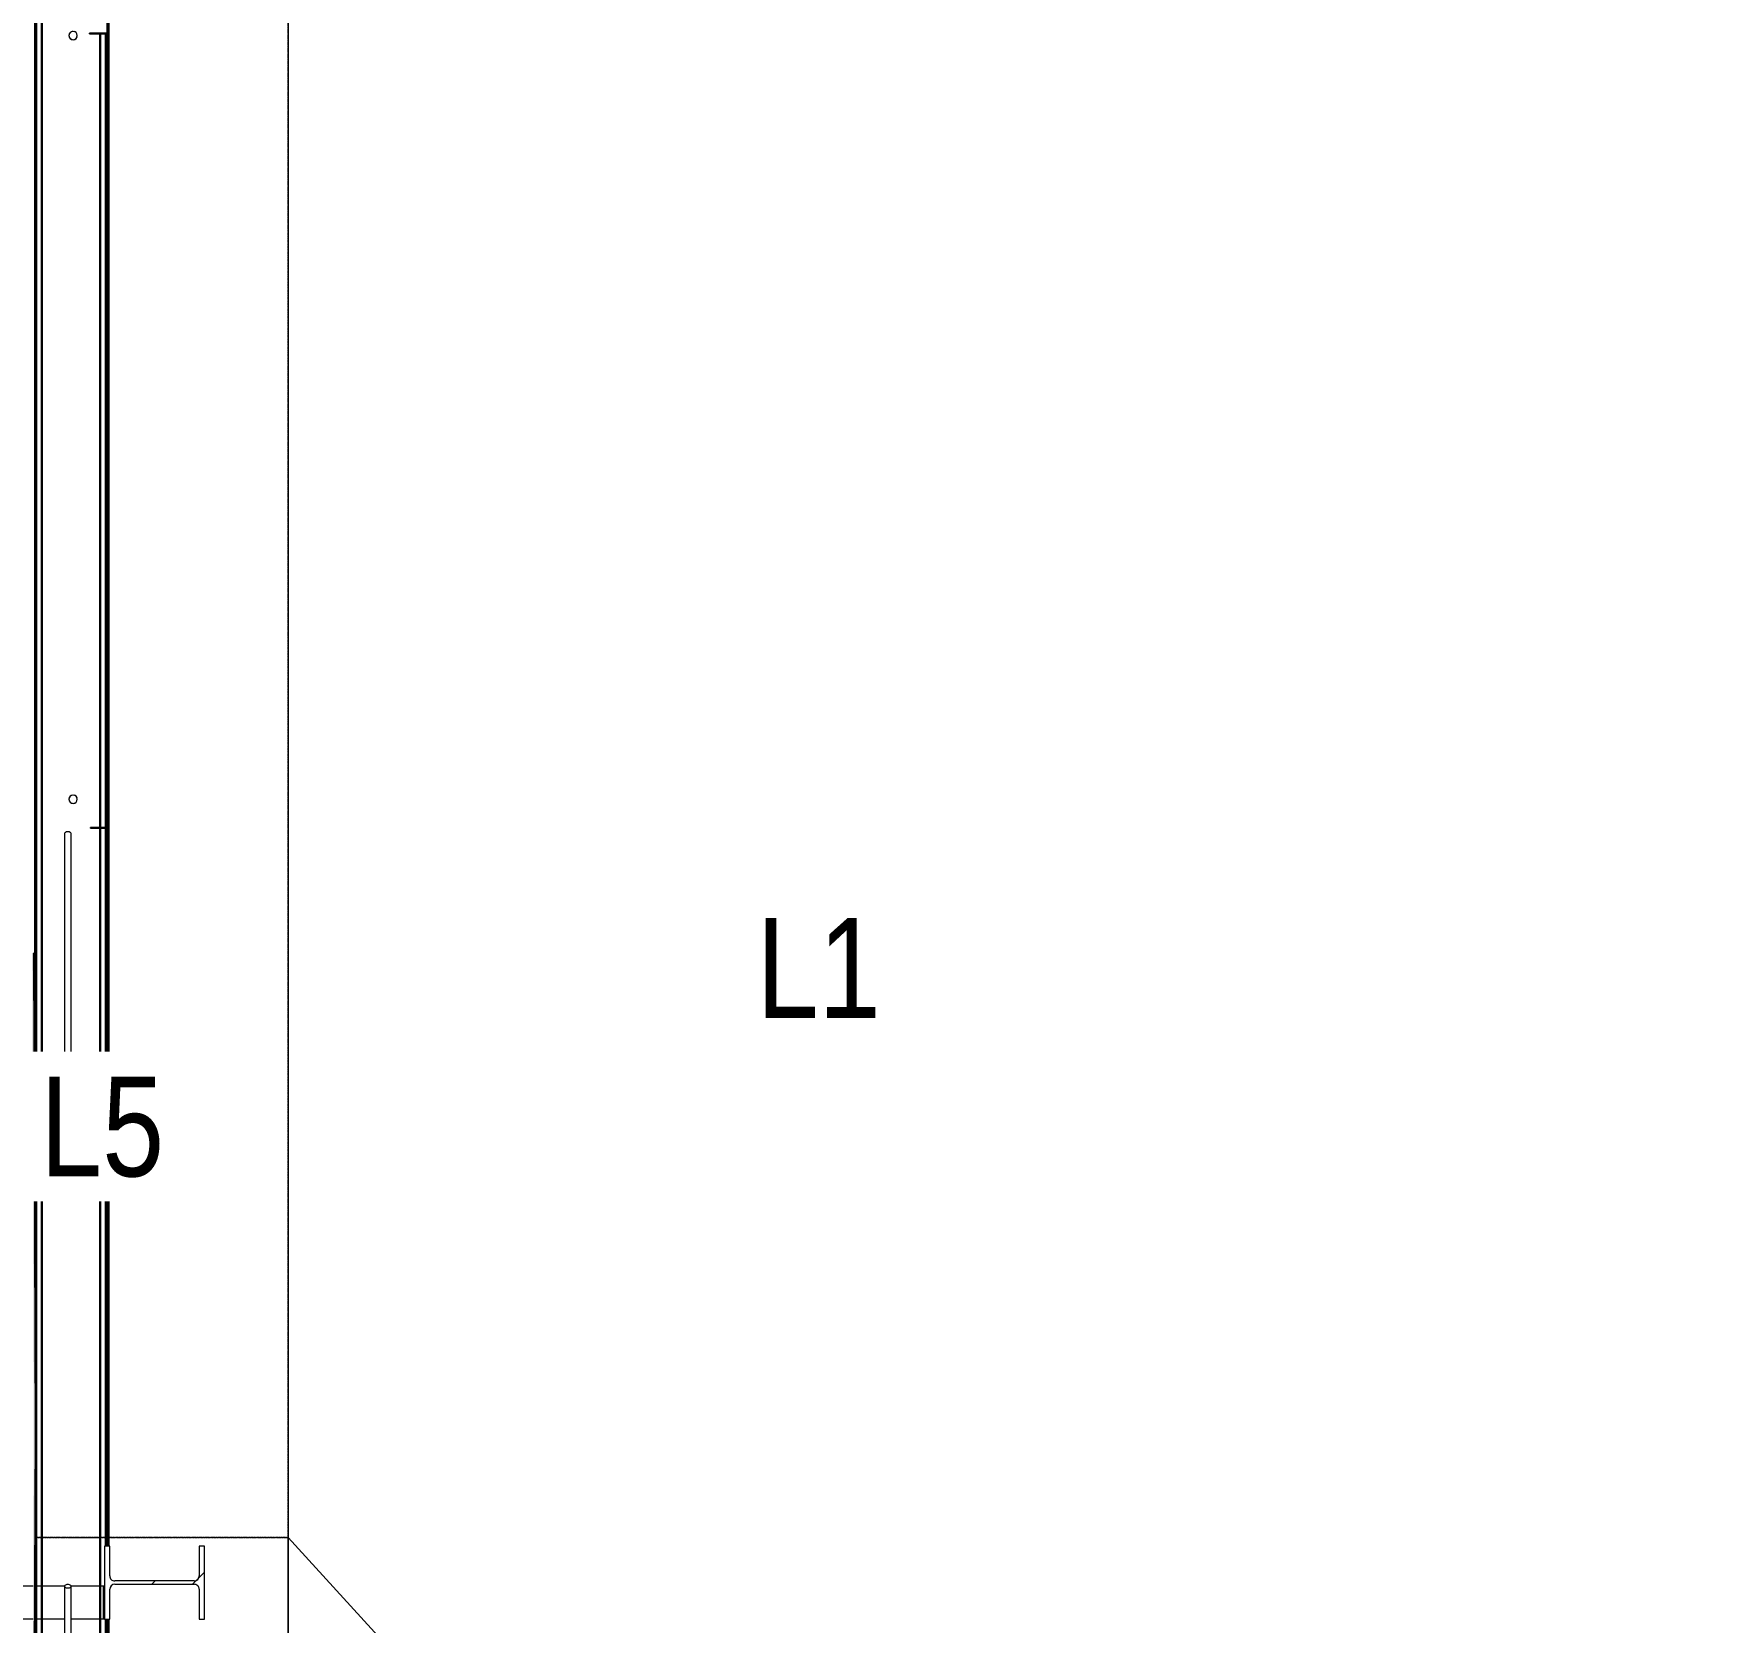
# Model space of a CAD drawing. Header units: centimetres. Extents: x -13617 to -9515, y -261 to 6553.
# Drawn here: x -12481 to -11974, y 3756 to 4234 of the extents above; entities that cross this region are included whole.
import ezdxf

# ---------------------------------------------------------------- set-up
doc = ezdxf.new("R2010")
doc.units = ezdxf.units.CM
for name, pattern in [('_Overhead', [0.47625, 0.3175, -0.15875]), ('_Overhead_2_', [0.47625, 0.3175, -0.15875]), ('Hidden', [0.714375, 0.47625, -0.238125])]:
    doc.linetypes.add(name, pattern=pattern)
for name, color, linetype, lineweight in [('A-DETL-HDLN', 7, 'Hidden', 9), ('A-FLOR', 7, 'Continuous', 9), ('A-GENM', 7, 'Continuous', 9), ('A-WALL', 7, 'Continuous', 9), ('A-WALL-PATT', 7, 'Continuous', 35), ('E-LITE-EQPM', 7, 'Continuous', 9), ('E-LITE-EQPM-IDEN', 7, 'Continuous', 18), ('S-BEAM', 7, 'Continuous', 9), ('S-COLS', 7, 'Continuous', 9), ('S-FSTN', 7, 'Continuous', 9)]:
    doc.layers.add(name, color=color, linetype=linetype, lineweight=lineweight)
doc.styles.add('Arial_2', font='arial.ttf', dxfattribs={"width": 0.8, "height": 30})

# ---------------------------------------------------------------- blocks, each defined once
blk = doc.blocks.new('UC-Perfil universal-Pilar - 300 x 220-1638340-Planta patio maniobras')
at = {"layer": 'S-COLS', "true_color": 0xaaaaaa}
h = blk.add_hatch(dxfattribs=at)
h.set_pattern_fill('FP_2', color=253, style=0, pattern_type=2)
h.set_pattern_definition([(315, (-244.726, -891.568), (25.1447, 25.1447), []), (315, (-206.626, -891.568), (25.1447, 25.1447), [])])
h.paths.add_polyline_path([(-11, -13.46), (-11, -15), (11, -15), (11, -13.46), (2.01, -13.46), (0.94, -13.01), (0.49, -11.94), (0.49, 11.94), (0.94, 13.01), (2.01, 13.46), (11, 13.46), (11, 15), (-11, 15), (-11, 13.46), (-2.02, 13.46), (-0.94, 13.01), (-0.5, 11.94), (-0.5, -11.94), (-0.94, -13.01), (-2.02, -13.46)])
at = {"layer": 'S-COLS', "color": 253, "lineweight": 18, "true_color": 0xaaaaaa}
for p, q in [((11, 15), (-11, 15)), ((-11, 15), (-11, 13.46)), ((-11, 13.46), (-2.02, 13.46)), ((-0.5, 11.94), (-0.5, -11.94)), ((0.49, -11.94), (0.49, 11.94)), ((2.01, 13.46), (11, 13.46)), ((11, 13.46), (11, 15)), ((-2.02, -13.46), (-11, -13.46)), ((-11, -13.46), (-11, -15)), ((-11, -15), (11, -15)), ((11, -13.46), (2.01, -13.46)), ((11, -15), (11, -13.46))]:
    blk.add_line(p, q, dxfattribs=at)
for centre, start, end in [((-2.02, 11.94), 0, 90), ((2.01, 11.94), 90, 180), ((-2.02, -11.94), 270, 0), ((2.01, -11.94), 180, 270)]:
    blk.add_arc(centre, 1.52, start, end, dxfattribs=at)
blk = doc.blocks.new('RVR_Soporte Cercha _02 - RVR_Soporte Cercha _02-V26-Planta patio maniobras')
at = {"layer": 'S-FSTN', "color": 253, "true_color": 0xaaaaaa}
for p, q in [((16.97, 5), (17.28, 5)), ((17.28, 5), (18.18, 5)), ((17.28, 5), (17.28, -5)), ((18.18, 5), (18.48, 5)), ((18.48, 5), (27.03, 5)), ((29.02, 5), (35.77, 5)), ((35.77, 5), (36.07, 5)), ((36.07, 5), (37.42, 5)), ((37.42, 5), (37.72, 5)), ((37.72, 5), (37.98, 5)), ((38.48, 5), (40.59, 5)), ((40.59, 5), (73.91, 5)), ((73.96, 5), (74.21, 5)), ((74.21, 5), (74.59, 5)), ((74.64, 5), (74.82, 5)), ((74.85, 5), (77.61, 5)), ((74.85, 5), (74.85, -3.2)), ((77.61, 5), (77.75, 5)), ((77.8, 5), (78.72, 5)), ((78.72, 5), (78.99, 5)), ((79.06, 5), (79.29, 5)), ((79.29, 5), (89.72, 5)), ((89.72, 5), (89.72, 2.2)), ((89.72, 5), (95.96, 5)), ((89.72, 2.2), (89.72, 0.75)), ((89.72, 0.75), (89.72, -3.2)), ((95.96, 5), (96.19, 5)), ((96.19, 5), (96.53, 5)), ((96.53, 5), (108.11, 5)), ((108.11, 5), (108.11, 2.2)), ((108.11, 2.2), (108.11, 0.75)), ((108.11, 0.75), (108.11, -3.14)), ((17.28, -5), (16.97, -5)), ((18.18, -5), (17.28, -5)), ((18.48, -5), (18.18, -5)), ((27.08, -5), (18.48, -5)), ((35.77, -5), (28.97, -5)), ((36.07, -5), (35.77, -5)), ((37.42, -5), (36.07, -5)), ((37.72, -5), (37.42, -5)), ((37.94, -5), (37.72, -5)), ((40.59, -5), (38.44, -5)), ((74.85, -5), (40.59, -5)), ((74.85, -3.24), (74.85, -3.5)), ((74.85, -3.5), (74.85, -5)), ((89.72, -5), (74.85, -5)), ((89.72, -3.25), (89.72, -3.5)), ((89.72, -3.5), (89.72, -4.35)), ((89.72, -4.35), (89.72, -5)), ((108.11, -5), (89.72, -5)), ((108.11, -3.25), (108.11, -3.5)), ((108.11, -3.5), (108.11, -5))]:
    blk.add_line(p, q, dxfattribs=at)
blk = doc.blocks.new('Costanera Perfil Z - Parametrizado - Costanera Perfil Z - Parametrizado-1662729-Planta patio maniobras')
at = {"layer": 'S-BEAM', "color": 254, "true_color": 0xcccccc}
for p, q in [((-10.75, 1932.33), (-10.75, -230.21)), ((-10.75, 1932.33), (-10.75, -230.21)), ((-10.45, 995.88), (-10.45, -714.48)), ((-10.45, 995.88), (-10.45, -714.48)), ((-8.8, 995.88), (-8.8, -998.59)), ((-8.8, 995.88), (-8.8, -998.59)), ((8.8, 114.92), (8.8, -123.79)), ((8.8, 114.92), (8.8, -123.79)), ((10.45, 114.92), (10.45, -123.8)), ((10.45, 114.92), (10.45, -123.8)), ((10.75, 110.11), (10.75, 115.11)), ((10.75, 115.11), (10.75, 110.11)), ((10.75, -123.79), (10.75, 110.11)), ((10.75, 110.11), (10.75, -123.79)), ((8.8, -123.97), (8.8, -715.33)), ((8.8, -123.97), (8.8, -715.33)), ((10.45, -123.8), (10.45, -123.97)), ((10.45, -123.8), (10.45, -123.97)), ((10.45, -123.97), (10.45, -339.86)), ((10.45, -123.97), (10.45, -339.86)), ((10.75, -123.97), (10.75, -123.79)), ((10.75, -123.79), (10.75, -123.97)), ((10.75, -339.86), (10.75, -123.97)), ((10.75, -123.97), (10.75, -339.86)), ((10.45, -361.86), (10.45, -715.33)), ((10.45, -361.86), (10.45, -715.33)), ((10.75, -715.33), (10.75, -361.86)), ((10.75, -361.86), (10.75, -715.33))]:
    blk.add_line(p, q, dxfattribs=at)
blk = doc.blocks.new('Costanera Perfil Z - Parametrizado - Costanera Perfil Z - Parametrizado-V64-Planta patio maniobras')
at = {"layer": 'S-BEAM', "color": 254, "true_color": 0xcccccc}
for p, q in [((-10.75, 1932.33), (-10.75, -230.21)), ((-10.75, 1932.33), (-10.75, -230.21)), ((-10.45, 995.88), (-10.45, -714.48)), ((-10.45, 995.88), (-10.45, -714.48)), ((-8.8, 995.88), (-8.8, -998.59)), ((-8.8, 995.88), (-8.8, -998.59)), ((8.8, 114.92), (8.8, -123.79)), ((8.8, 114.92), (8.8, -123.79)), ((10.45, 114.92), (10.45, -123.8)), ((10.45, 114.92), (10.45, -123.8)), ((10.75, 110.11), (10.75, 115.11)), ((10.75, 115.11), (10.75, 110.11)), ((10.75, -123.79), (10.75, 110.11)), ((10.75, 110.11), (10.75, -123.79)), ((8.8, -123.97), (8.8, -715.33)), ((8.8, -123.97), (8.8, -715.33)), ((10.45, -123.8), (10.45, -123.97)), ((10.45, -123.8), (10.45, -123.97)), ((10.45, -123.97), (10.45, -339.86)), ((10.45, -123.97), (10.45, -339.86)), ((10.75, -123.97), (10.75, -123.79)), ((10.75, -123.79), (10.75, -123.97)), ((10.75, -339.86), (10.75, -123.97)), ((10.75, -123.97), (10.75, -339.86)), ((10.45, -361.86), (10.45, -715.33)), ((10.45, -361.86), (10.45, -715.33)), ((10.75, -715.33), (10.75, -361.86)), ((10.75, -361.86), (10.75, -715.33))]:
    blk.add_line(p, q, dxfattribs=at)
blk = doc.blocks.new('Costanera Perfil Z - Parametrizado - Costanera Perfil Z - Parametrizado-1662826-Planta patio maniobras')
at = {"layer": 'S-BEAM', "color": 254, "true_color": 0xcccccc}
for p, q in [((-10.75, 997.23), (-10.75, -713.12)), ((-10.75, 997.23), (-10.75, -713.12)), ((-10.45, 997.23), (-10.45, -803.8)), ((-10.45, 997.23), (-10.45, -803.8)), ((-8.8, 997.23), (-8.8, -997.23)), ((-8.8, 997.23), (-8.8, -997.23)), ((10.75, -117.62), (10.75, 350.9)), ((10.75, 350.9), (10.75, -117.62)), ((8.8, 116.28), (8.8, -122.43)), ((8.8, 116.28), (8.8, -122.43)), ((10.45, 116.46), (10.45, 111.46)), ((10.45, 116.46), (10.45, 111.46)), ((10.45, 111.46), (10.45, -122.44)), ((10.45, 111.46), (10.45, -122.44)), ((10.75, -122.62), (10.75, -117.62)), ((10.75, -117.62), (10.75, -122.62)), ((8.8, -122.5), (8.8, -122.62)), ((8.8, -122.5), (8.8, -122.62)), ((8.8, -122.62), (8.8, -713.97)), ((8.8, -122.62), (8.8, -713.97)), ((10.45, -122.44), (10.45, -122.62)), ((10.45, -122.44), (10.45, -122.62)), ((10.45, -122.62), (10.45, -338.5)), ((10.45, -122.62), (10.45, -338.5)), ((10.75, -338.5), (10.75, -122.62)), ((10.75, -122.62), (10.75, -338.5)), ((10.45, -360.5), (10.45, -713.97)), ((10.45, -360.5), (10.45, -713.97)), ((10.75, -713.97), (10.75, -360.5)), ((10.75, -360.5), (10.75, -713.97))]:
    blk.add_line(p, q, dxfattribs=at)
blk = doc.blocks.new('M_RVR_PERFIL L - M_RVR_PERFIL L-1665758-Planta patio maniobras')
at = {"layer": 'S-BEAM', "color": 254, "true_color": 0xcccccc}
for p, q in [((2.31, -2.31), (2.31, 2.5)), ((2.31, 2.5), (2.5, 2.5)), ((2.5, 2.5), (2.5, -2.5)), ((-2.5, -2.5), (-2.5, -2.31)), ((-2.5, -2.31), (0.55, -2.31)), ((0.55, -2.5), (-2.5, -2.5)), ((0.55, -2.31), (2.31, -2.31)), ((2.5, -2.5), (0.55, -2.5))]:
    blk.add_line(p, q, dxfattribs=at)
at = {"layer": 'S-BEAM', "color": 254, "lineweight": 18, "true_color": 0xcccccc}
for p, q in [((2.5, 2.5), (2.31, 2.5)), ((2.31, 2.5), (2.31, -2.31)), ((2.5, -2.5), (2.5, 2.5)), ((2.31, -2.31), (-2.5, -2.31)), ((-2.5, -2.31), (-2.5, -2.5)), ((-2.5, -2.5), (2.5, -2.5))]:
    blk.add_line(p, q, dxfattribs=at)
blk = doc.blocks.new('M_RVR_PERFIL L - M_RVR_PERFIL L-1665785-Planta patio maniobras')
at = {"layer": 'S-BEAM', "color": 254, "true_color": 0xcccccc}
for p, q in [((-2.5, 2.5), (-2.5, 2.31)), ((0.85, 2.5), (-2.5, 2.5)), ((-2.5, 2.31), (0.85, 2.31)), ((2.5, 2.5), (0.85, 2.5)), ((0.85, 2.31), (2.31, 2.31)), ((2.31, 2.31), (2.31, -2.5)), ((2.5, -2.5), (2.5, 2.5)), ((2.31, -2.5), (2.5, -2.5))]:
    blk.add_line(p, q, dxfattribs=at)
at = {"layer": 'S-BEAM', "color": 254, "lineweight": 18, "true_color": 0xcccccc}
for p, q in [((-2.5, 2.31), (-2.5, 2.5)), ((-2.5, 2.5), (2.5, 2.5)), ((2.31, 2.31), (-2.5, 2.31)), ((2.31, -2.5), (2.31, 2.31)), ((2.5, 2.5), (2.5, -2.5)), ((2.5, -2.5), (2.31, -2.5))]:
    blk.add_line(p, q, dxfattribs=at)
blk = doc.blocks.new('Costaneras Perfil C - 50 x 250-1666462-Planta patio maniobras')
at = {"layer": 'S-BEAM', "color": 254, "true_color": 0xcccccc}
for p, q in [((-722.29, 12.5), (-1411.69, 12.5)), ((-722.29, 12.5), (-1411.69, 12.5)), ((-1411.69, 12.2), (-722.29, 12.2)), ((-1411.69, 12.2), (-722.29, 12.2)), ((-346.82, 12.5), (-700.29, 12.5)), ((-346.82, 12.5), (-700.29, 12.5)), ((-700.29, 12.2), (-346.82, 12.2)), ((-700.29, 12.2), (-346.82, 12.2))]:
    blk.add_line(p, q, dxfattribs=at)
blk = doc.blocks.new('RVR_Tensor - d_25 mm-V74-Planta patio maniobras')
at = {"layer": 'A-GENM', "color": 254, "true_color": 0xd4d4d4}
for start, end in [(105, 180), (150, 180), (180, 225), (180, 225), (135, 150), (105, 135), (15, 75), (15, 75), (240, 270), (240, 270), (285, 315), (285, 315)]:
    blk.add_arc((0, 0), 1.25, start, end, dxfattribs=at)
blk = doc.blocks.new('RVR_Tensor - d_25 mm-V77-Planta patio maniobras')
at = {"layer": 'A-GENM', "color": 254, "true_color": 0xd4d4d4}
for start, end in [(105, 180), (135, 180), (180, 225), (180, 225), (105, 135), (15, 75), (15, 75), (240, 270), (240, 270), (285, 315), (285, 315)]:
    blk.add_arc((0, 0), 1.25, start, end, dxfattribs=at)
blk = doc.blocks.new('RVR_Tensor - d_25 mm-1666867-Planta patio maniobras')
at = {"layer": 'A-GENM', "color": 254, "true_color": 0xd4d4d4}
for start, end in [(360, 180), (105, 180), (180, 360), (180, 225), (45, 75), (15, 45), (240, 270), (285, 315)]:
    blk.add_arc((0, 0), 1.25, start, end, dxfattribs=at)
blk = doc.blocks.new('RVR_Tensor - d_25 mm-V78-Planta patio maniobras')
at = {"layer": 'A-GENM', "color": 254, "true_color": 0xd4d4d4}
for start, end in [(135, 180), (135, 180), (180, 210), (180, 255), (90, 120), (90, 120), (45, 73.632), (45, 73.632), (210, 255), (285, 345), (285, 345)]:
    blk.add_arc((0, 0), 1.25, start, end, dxfattribs=at)
blk = doc.blocks.new('RVR_Tensor - d_25 mm-V80-Planta patio maniobras')
at = {"layer": 'A-GENM', "color": 254, "true_color": 0xd4d4d4}
for start, end in [(135, 180), (165, 180), (180, 255), (180, 255), (135, 165), (90, 120), (90, 120), (45, 73.632), (60, 73.632), (45, 60), (285, 345), (285, 345)]:
    blk.add_arc((0, 0), 1.25, start, end, dxfattribs=at)
blk = doc.blocks.new('RVR_Tensor - d_25 mm-1666892-Planta patio maniobras')
at = {"layer": 'A-GENM', "color": 254, "true_color": 0xd4d4d4}
for start, end in [(0, 180), (135, 180), (180, 360), (180, 255), (90, 120), (45, 73.632), (285, 300), (300, 345)]:
    blk.add_arc((0, 0), 1.25, start, end, dxfattribs=at)
blk = doc.blocks.new('RVR_Tensor angular - d_25 mm-1668428-Planta patio maniobras')
at = {"layer": 'A-GENM', "color": 254, "true_color": 0xd4d4d4}
for p, q in [((199.17, 1), (-0.01, 1)), ((-0.01, -1), (199.17, -1))]:
    blk.add_line(p, q, dxfattribs=at)
for centre, start_param, end_param in [((-0.01, 0), 0, 1.570796), ((199.17, 0), 4.712389, 7.853982), ((-0.01, 0), 1.570796, 3.141593), ((199.17, 0), 1.570796, 4.712389)]:
    blk.add_ellipse(centre, major_axis=(0, 1), ratio=0.5, start_param=start_param, end_param=end_param, dxfattribs=at)
blk = doc.blocks.new('RVR_Tensor angular - d_25 mm-1668496-Planta patio maniobras')
at = {"layer": 'A-GENM', "color": 254, "true_color": 0xd4d4d4}
for p, q in [((76.93, 1), (-0.01, 1)), ((-0.01, -1), (76.93, -1))]:
    blk.add_line(p, q, dxfattribs=at)
at = {"layer": 'A-GENM', "color": 253, "true_color": 0xaaaaaa, "flags": 128}
for points in [[(78.76, 0), (78.73, 0.18), (78.64, 0.36), (78.49, 0.53), (78.29, 0.67), (78.03, 0.8), (77.75, 0.9), (77.43, 0.96), (77.1, 1), (76.76, 1), (76.43, 0.96), (76.11, 0.9), (75.82, 0.8), (75.57, 0.67), (75.37, 0.53), (75.22, 0.36), (75.12, 0.18), (75.09, 0)], [(75.09, 0), (75.12, -0.18), (75.22, -0.36), (75.37, -0.53), (75.57, -0.67), (75.82, -0.8), (76.11, -0.9), (76.43, -0.96), (76.76, -1), (77.1, -1), (77.43, -0.96), (77.75, -0.9), (78.03, -0.8), (78.29, -0.67), (78.49, -0.53), (78.64, -0.36), (78.73, -0.18), (78.76, 0)]]:
    blk.add_lwpolyline(points, dxfattribs=at)
at = {"layer": 'A-GENM', "color": 254, "true_color": 0xd4d4d4}
for start_param, end_param in [(0, 1.570796), (1.570796, 3.141593)]:
    blk.add_ellipse((-0.01, 0), major_axis=(0, 1), ratio=0.544639, start_param=start_param, end_param=end_param, dxfattribs=at)
blk = doc.blocks.new('PQ_RVR_EST-01_ZZ_ZZ_MO_T_A_rvt-1-Planta patio maniobras')
at = {"layer": 'A-FLOR', "color": 254, "linetype": '_Overhead', "true_color": 0xd4d4d4}
for p, q in [((-12404.81, 3781.84), (-12404.81, 5526.11)), ((-12404.81, 5356.88), (-12404.81, 3781.84)), ((-12480.76, 3781.84), (-12480.92, 3781.84)), ((-12480.92, 3781.84), (-12480.76, 3781.84)), ((-12480.46, 3781.84), (-12480.76, 3781.84)), ((-12480.76, 3781.84), (-12480.46, 3781.84)), ((-12479.11, 3781.84), (-12480.46, 3781.84)), ((-12480.46, 3781.84), (-12479.11, 3781.84)), ((-12478.81, 3781.84), (-12479.11, 3781.84)), ((-12479.11, 3781.84), (-12478.81, 3781.84)), ((-12461.52, 3781.84), (-12478.81, 3781.84)), ((-12478.81, 3781.84), (-12461.52, 3781.84)), ((-12461.22, 3781.84), (-12461.52, 3781.84)), ((-12461.52, 3781.84), (-12461.22, 3781.84)), ((-12459.87, 3781.84), (-12461.22, 3781.84)), ((-12461.22, 3781.84), (-12459.87, 3781.84)), ((-12459.57, 3781.84), (-12459.87, 3781.84)), ((-12459.87, 3781.84), (-12459.57, 3781.84)), ((-12459.27, 3781.84), (-12459.57, 3781.84)), ((-12459.57, 3781.84), (-12459.27, 3781.84)), ((-12458.63, 3781.84), (-12459.27, 3781.84)), ((-12459.27, 3781.84), (-12458.63, 3781.84)), ((-12404.81, 3781.84), (-12458.63, 3781.84)), ((-12458.63, 3781.84), (-12404.81, 3781.84))]:
    blk.add_line(p, q, dxfattribs=at)
at = {"layer": 'A-GENM', "color": 254, "linetype": '_Overhead', "lineweight": 9, "true_color": 0xd4d4d4}
for name, p in [('RVR_Tensor - d_25 mm-V78-Planta patio maniobras', (-12469.45, 4233.5)), ('RVR_Tensor - d_25 mm-V80-Planta patio maniobras', (-12469.45, 4233.5)), ('RVR_Tensor - d_25 mm-1666892-Planta patio maniobras', (-12469.45, 4233.5)), ('RVR_Tensor - d_25 mm-1666867-Planta patio maniobras', (-12469.45, 4003.84)), ('RVR_Tensor - d_25 mm-V74-Planta patio maniobras', (-12469.45, 4003.84)), ('RVR_Tensor - d_25 mm-V77-Planta patio maniobras', (-12469.45, 4003.84))]:
    blk.add_blockref(name, p, dxfattribs=at)
for name, p, rotation in [('RVR_Tensor angular - d_25 mm-1668496-Planta patio maniobras', (-12471.06, 3993.47), 269.9999999999997), ('RVR_Tensor angular - d_25 mm-1668428-Planta patio maniobras', (-12471.06, 3567.98), 89.99999999999977)]:
    blk.add_blockref(name, p, dxfattribs=dict(at, rotation=rotation))
at = {"layer": 'S-BEAM', "color": 254, "linetype": '_Overhead', "lineweight": 9, "true_color": 0xd4d4d4, "rotation": 270}
blk.add_blockref('Costaneras Perfil C - 50 x 250-1666462-Planta patio maniobras', (-12471.13, 3056.96), dxfattribs=at)
at = {"layer": 'S-BEAM', "color": 254, "linetype": '_Overhead', "lineweight": 9, "true_color": 0xd4d4d4}
for name, p in [('Costanera Perfil Z - Parametrizado - Costanera Perfil Z - Parametrizado-1662729-Planta patio maniobras', (-12470.31, 4119.11)), ('Costanera Perfil Z - Parametrizado - Costanera Perfil Z - Parametrizado-V64-Planta patio maniobras', (-12470.31, 4119.11)), ('Costanera Perfil Z - Parametrizado - Costanera Perfil Z - Parametrizado-1662826-Planta patio maniobras', (-12470.01, 4117.75)), ('M_RVR_PERFIL L - M_RVR_PERFIL L-1665785-Planta patio maniobras', (-12462.07, 4231.71)), ('M_RVR_PERFIL L - M_RVR_PERFIL L-1665758-Planta patio maniobras', (-12461.77, 3997.63))]:
    blk.add_blockref(name, p, dxfattribs=at)
at = {"layer": 'S-COLS', "color": 254, "linetype": '_Overhead', "lineweight": 9, "true_color": 0xd4d4d4, "rotation": 90.00000000000026}
blk.add_blockref('UC-Perfil universal-Pilar - 300 x 220-1638340-Planta patio maniobras', (-12445, 3768.25), dxfattribs=at)
at = {"layer": 'S-FSTN', "color": 254, "linetype": '_Overhead', "lineweight": 9, "true_color": 0xd4d4d4, "rotation": 180}
blk.add_blockref('RVR_Soporte Cercha _02 - RVR_Soporte Cercha _02-V26-Planta patio maniobras', (-12443.03, 3762.25), dxfattribs=at)
blk = doc.blocks.new('PQ_RVR_ARQ-01_ZZ_ZZ_MO_T_A_rvt-1-Planta patio maniobras')
at = {"layer": 'A-WALL-PATT', "lineweight": 9, "true_color": 0xdddddd}
for points in [[(-12480.8, 3813.74), (-12481.29, 3957.61), (-12481.79, 3957.61), (-12481.3, 3813.74)], [(-12481.49, 3626.16), (-12480.8, 3813.74), (-12481.3, 3813.74), (-12481.99, 3626.16)]]:
    blk.add_hatch(color=254, dxfattribs=at).paths.add_polyline_path(points)
at = {"layer": 'A-FLOR', "color": 254, "linetype": '_Overhead_2_', "true_color": 0xd4d4d4}
for p, q in [((-12404.81, 3781.84), (-12404.81, 5526.11)), ((-12404.81, 5047.17), (-12404.81, 3781.84)), ((-12404.81, 3781.84), (-12404.81, 5047.17)), ((-12404.81, 5047.17), (-12404.81, 3781.84)), ((-12480.76, 3781.84), (-12480.92, 3781.84)), ((-12480.92, 3781.84), (-12480.76, 3781.84)), ((-12480.92, 3781.84), (-12480.76, 3781.84)), ((-12480.76, 3781.84), (-12480.92, 3781.84)), ((-12480.46, 3781.84), (-12480.76, 3781.84)), ((-12480.76, 3781.84), (-12480.46, 3781.84)), ((-12480.76, 3781.84), (-12480.46, 3781.84)), ((-12480.46, 3781.84), (-12480.76, 3781.84)), ((-12479.11, 3781.84), (-12480.46, 3781.84)), ((-12480.46, 3781.84), (-12479.11, 3781.84)), ((-12480.46, 3781.84), (-12479.11, 3781.84)), ((-12479.11, 3781.84), (-12480.46, 3781.84)), ((-12478.81, 3781.84), (-12479.11, 3781.84)), ((-12479.11, 3781.84), (-12478.81, 3781.84)), ((-12479.11, 3781.84), (-12478.81, 3781.84)), ((-12478.81, 3781.84), (-12479.11, 3781.84)), ((-12461.52, 3781.84), (-12478.81, 3781.84)), ((-12478.81, 3781.84), (-12461.52, 3781.84)), ((-12478.81, 3781.84), (-12470.61, 3781.84)), ((-12461.52, 3781.84), (-12478.81, 3781.84)), ((-12470.61, 3781.84), (-12461.52, 3781.84)), ((-12461.22, 3781.84), (-12461.52, 3781.84)), ((-12461.52, 3781.84), (-12461.22, 3781.84)), ((-12461.52, 3781.84), (-12461.22, 3781.84)), ((-12461.22, 3781.84), (-12461.52, 3781.84)), ((-12459.87, 3781.84), (-12461.22, 3781.84)), ((-12461.22, 3781.84), (-12459.87, 3781.84)), ((-12461.22, 3781.84), (-12459.87, 3781.84)), ((-12459.87, 3781.84), (-12461.22, 3781.84)), ((-12459.57, 3781.84), (-12459.87, 3781.84)), ((-12459.87, 3781.84), (-12459.57, 3781.84)), ((-12459.87, 3781.84), (-12459.57, 3781.84)), ((-12459.57, 3781.84), (-12459.87, 3781.84)), ((-12459.27, 3781.84), (-12459.57, 3781.84)), ((-12459.57, 3781.84), (-12459.27, 3781.84)), ((-12459.57, 3781.84), (-12459.27, 3781.84)), ((-12459.27, 3781.84), (-12459.57, 3781.84)), ((-12458.63, 3781.84), (-12459.27, 3781.84)), ((-12459.27, 3781.84), (-12458.63, 3781.84)), ((-12459.27, 3781.84), (-12458.63, 3781.84)), ((-12458.63, 3781.84), (-12459.27, 3781.84)), ((-12404.81, 3781.84), (-12458.63, 3781.84)), ((-12458.63, 3781.84), (-12404.81, 3781.84)), ((-12458.63, 3781.84), (-12404.81, 3781.84)), ((-12404.81, 3781.84), (-12458.63, 3781.84))]:
    blk.add_line(p, q, dxfattribs=at)
at = {"layer": 'A-FLOR', "color": 253, "lineweight": 18, "true_color": 0xaaaaaa}
for p, q in [((-12404.81, 3781.84), (-12404.81, 2771.58)), ((-12404.81, 3781.84), (-11482.16, 2771.58)), ((-11482.16, 2771.58), (-12404.81, 3781.84)), ((-12404.81, 2771.58), (-12404.81, 3781.84))]:
    blk.add_line(p, q, dxfattribs=at)
at = {"layer": 'A-WALL', "color": 253, "lineweight": 18, "true_color": 0xaaaaaa}
for p, q in [((-12480.8, 3813.74), (-12481.29, 3957.61)), ((-12481.49, 3626.16), (-12480.8, 3813.74))]:
    blk.add_line(p, q, dxfattribs=at)
blk = doc.blocks.new('Lighting-Pendant-Vibia-NOTRH-5662 - Standard-1742424-Planta patio maniobras')
at = {"layer": 'E-LITE-EQPM', "color": 30, "lineweight": 25, "true_color": 0xff8000}
for radius, start, end in [(20, 360, 180), (9, 0, 180), (8, 0, 180), (0.5, 360, 180), (20, 180, 360), (9, 180, 360), (8, 180, 360), (0.5, 180, 360)]:
    blk.add_arc((0, 0), radius, start, end, dxfattribs=at)
blk = doc.blocks.new('PROLIT_V_3_AS_206W - Standart-V154-Planta patio maniobras')
at = {"layer": 'A-DETL-HDLN', "color": 30, "linetype": 'Continuous', "lineweight": 25, "true_color": 0xff8000}
for p, q in [((-12475.89, 3915.77), (-12475.91, 3915.77)), ((-12473.76, 3916.18), (-12473.78, 3916.18)), ((-12471.31, 3915.79), (-12471.33, 3915.79)), ((-12475.84, 3893.77), (-12475.82, 3893.77)), ((-12471.26, 3893.79), (-12471.24, 3893.79)), ((-12472.91, 3891.53), (-12472.89, 3891.53))]:
    blk.add_line(p, q, dxfattribs=at)
at = {"layer": 'E-LITE-EQPM', "color": 30, "lineweight": 25, "true_color": 0xff8000}
for p, q in [((-12477.76, 3922.11), (-12481.14, 3914.23)), ((-12480.84, 3914.17), (-12477.56, 3921.81)), ((-12477.76, 3922.11), (-12466.72, 3922.14)), ((-12477.56, 3921.81), (-12466.72, 3921.85)), ((-12473.65, 3921.07), (-12473.63, 3916.18)), ((-12469.88, 3921.58), (-12473.15, 3921.57)), ((-12443.14, 3919.47), (-12470.32, 3919.38)), ((-12470.3, 3921.59), (-12469.95, 3921.59)), ((-12470.11, 3921.81), (-12469.57, 3921.82)), ((-12470.11, 3921.81), (-12470.11, 3921.59)), ((-12469.57, 3921.04), (-12469.88, 3921.03)), ((-12464.2, 3921.83), (-12469.57, 3921.82)), ((-12469.57, 3921.04), (-12469.57, 3921.82)), ((-12469.57, 3921.04), (-12464.2, 3921.05)), ((-12467.86, 3923.14), (-12467.71, 3923.14)), ((-12467.85, 3922.14), (-12467.86, 3923.14)), ((-12467.71, 3923.14), (-12466.74, 3923.14)), ((-12467.7, 3922.14), (-12467.71, 3923.14)), ((-12466.74, 3923.14), (-12465.93, 3923.15)), ((-12466.74, 3922.14), (-12466.74, 3923.14)), ((-12465.24, 3922.15), (-12466.72, 3922.14)), ((-12466.72, 3921.85), (-12466.72, 3922.14)), ((-12466.72, 3922.14), (-12466.72, 3921.85)), ((-12466.72, 3921.85), (-12465.24, 3921.85)), ((-12465.92, 3922.15), (-12465.93, 3923.15)), ((-12465.24, 3922.15), (-12465.49, 3922.15)), ((-12465.48, 3921.85), (-12465.24, 3921.85)), ((-12465.24, 3922.15), (-12465.24, 3921.85)), ((-12465.24, 3921.85), (-12465.24, 3922.15)), ((-12464.2, 3921.83), (-12463.67, 3921.84)), ((-12464.2, 3921.05), (-12464.2, 3921.83)), ((-12463.89, 3921.05), (-12464.2, 3921.05)), ((-12440.33, 3921.68), (-12463.89, 3921.6)), ((-12463.82, 3921.61), (-12443.18, 3921.68)), ((-12463.67, 3921.61), (-12463.67, 3921.84)), ((-12439.72, 3888.58), (-12439.83, 3921.18)), ((-12481.14, 3914.23), (-12481.08, 3895.27)), ((-12480.78, 3895.33), (-12480.84, 3914.17)), ((-12475.91, 3915.77), (-12475.84, 3893.77)), ((-12475.76, 3915.77), (-12475.91, 3915.77)), ((-12475.76, 3915.77), (-12471.47, 3915.79)), ((-12473.78, 3916.18), (-12473.78, 3915.78)), ((-12473.38, 3916.18), (-12473.78, 3916.18)), ((-12472.99, 3916.18), (-12473.38, 3916.18)), ((-12472.98, 3915.78), (-12472.98, 3916.18)), ((-12471.31, 3915.79), (-12471.47, 3915.79)), ((-12471.32, 3918.38), (-12471.31, 3915.79)), ((-12471.24, 3893.79), (-12471.31, 3915.79)), ((-12470.82, 3914.33), (-12470.54, 3914.34)), ((-12470.82, 3912.99), (-12470.82, 3914.33)), ((-12465.37, 3914.35), (-12470.53, 3914.34)), ((-12470.53, 3914.34), (-12470.53, 3912.99)), ((-12468.25, 3916.83), (-12467.97, 3916.83)), ((-12468.24, 3915.62), (-12468.25, 3916.83)), ((-12467.97, 3915.62), (-12468.24, 3915.62)), ((-12462.8, 3916.84), (-12467.96, 3916.83)), ((-12467.96, 3916.83), (-12467.96, 3915.62)), ((-12467.96, 3915.62), (-12462.8, 3915.63)), ((-12465.37, 3914.35), (-12448.13, 3914.41)), ((-12465.37, 3913.01), (-12465.37, 3914.35)), ((-12462.8, 3916.84), (-12449.95, 3916.89)), ((-12462.8, 3915.63), (-12462.8, 3916.84)), ((-12449.95, 3915.68), (-12462.8, 3915.63)), ((-12444.79, 3916.9), (-12449.95, 3916.89)), ((-12449.95, 3915.68), (-12449.95, 3916.89)), ((-12449.95, 3915.68), (-12444.79, 3915.7)), ((-12442.97, 3914.43), (-12448.13, 3914.41)), ((-12448.12, 3913.07), (-12448.13, 3914.41)), ((-12444.79, 3915.7), (-12444.79, 3916.9)), ((-12444.78, 3916.9), (-12444.5, 3916.91)), ((-12444.5, 3915.7), (-12444.78, 3915.7)), ((-12444.5, 3915.7), (-12444.5, 3916.91)), ((-12442.97, 3913.09), (-12442.97, 3914.43)), ((-12442.96, 3914.43), (-12442.68, 3914.43)), ((-12442.68, 3913.09), (-12442.68, 3914.43)), ((-12442.04, 3891.01), (-12442.13, 3918.48)), ((-12470.54, 3912.99), (-12470.82, 3912.99)), ((-12470.81, 3911.8), (-12470.53, 3911.8)), ((-12470.81, 3910.46), (-12470.81, 3911.8)), ((-12470.53, 3910.46), (-12470.81, 3910.46)), ((-12470.8, 3909.26), (-12470.53, 3909.26)), ((-12470.8, 3907.92), (-12470.8, 3909.26)), ((-12470.53, 3912.99), (-12465.37, 3913.01)), ((-12465.37, 3911.82), (-12470.53, 3911.8)), ((-12470.53, 3911.8), (-12470.52, 3910.46)), ((-12470.52, 3910.46), (-12465.36, 3910.48)), ((-12465.36, 3909.28), (-12470.52, 3909.26)), ((-12470.52, 3909.26), (-12470.51, 3907.92)), ((-12448.12, 3913.07), (-12465.37, 3913.01)), ((-12465.37, 3911.82), (-12448.12, 3911.88)), ((-12465.36, 3910.48), (-12465.37, 3911.82)), ((-12448.12, 3910.54), (-12465.36, 3910.48)), ((-12465.36, 3909.28), (-12448.11, 3909.34)), ((-12465.35, 3907.94), (-12465.36, 3909.28)), ((-12448.12, 3913.07), (-12442.97, 3913.09)), ((-12442.96, 3911.9), (-12448.12, 3911.88)), ((-12448.12, 3910.54), (-12448.12, 3911.88)), ((-12448.12, 3910.54), (-12442.96, 3910.55)), ((-12442.95, 3909.36), (-12448.11, 3909.34)), ((-12448.11, 3908), (-12448.11, 3909.34)), ((-12442.68, 3913.09), (-12442.96, 3913.09)), ((-12442.96, 3910.55), (-12442.96, 3911.9)), ((-12442.95, 3911.9), (-12442.68, 3911.9)), ((-12442.67, 3910.56), (-12442.95, 3910.55)), ((-12442.95, 3908.02), (-12442.95, 3909.36)), ((-12442.94, 3909.36), (-12442.67, 3909.36)), ((-12442.67, 3910.56), (-12442.68, 3911.9)), ((-12442.66, 3908.02), (-12442.67, 3909.36)), ((-12471.77, 3906.97), (-12475.37, 3906.96)), ((-12475.37, 3906.96), (-12475.36, 3903.36)), ((-12473.92, 3906.68), (-12475.09, 3906.67)), ((-12475.09, 3906.67), (-12475.09, 3905.8)), ((-12475.09, 3905.8), (-12474.84, 3905.8)), ((-12473.92, 3905.33), (-12475.09, 3905.75)), ((-12475.09, 3905.75), (-12475.08, 3905.41)), ((-12475.08, 3905.41), (-12474.84, 3905.33)), ((-12474.84, 3905.01), (-12475.08, 3904.92)), ((-12475.08, 3904.58), (-12473.91, 3905.01)), ((-12475.08, 3904.92), (-12475.08, 3904.58)), ((-12475.08, 3904.54), (-12475.08, 3903.66)), ((-12473.91, 3904.54), (-12475.08, 3904.54)), ((-12475.08, 3903.66), (-12474.83, 3903.67)), ((-12474.84, 3905.8), (-12474.84, 3906.34)), ((-12474.84, 3906.34), (-12474.62, 3906.34)), ((-12474.84, 3905.33), (-12474.84, 3905.01)), ((-12474.83, 3903.67), (-12474.84, 3904.2)), ((-12474.84, 3904.2), (-12474.61, 3904.2)), ((-12474.62, 3906.34), (-12474.61, 3905.8)), ((-12474.61, 3905.8), (-12474.39, 3905.8)), ((-12474.61, 3905.06), (-12474.61, 3905.28)), ((-12474.61, 3905.28), (-12474.32, 3905.16)), ((-12474.61, 3905.28), (-12474.61, 3905.06)), ((-12474.32, 3905.16), (-12474.61, 3905.06)), ((-12474.61, 3904.2), (-12474.61, 3903.67)), ((-12474.61, 3903.67), (-12474.38, 3903.67)), ((-12474.39, 3905.8), (-12474.39, 3906.34)), ((-12474.39, 3906.34), (-12474.17, 3906.34)), ((-12474.38, 3903.67), (-12474.39, 3904.2)), ((-12474.39, 3904.2), (-12474.16, 3904.2)), ((-12474.17, 3906.34), (-12474.16, 3905.8)), ((-12474.16, 3905.8), (-12473.92, 3905.8)), ((-12474.16, 3904.2), (-12474.16, 3903.67)), ((-12474.16, 3903.67), (-12473.91, 3903.67)), ((-12473.92, 3905.8), (-12473.92, 3906.68)), ((-12473.91, 3905.01), (-12473.92, 3905.33)), ((-12473.91, 3903.67), (-12473.91, 3904.54)), ((-12471.76, 3903.37), (-12471.77, 3906.97)), ((-12470.52, 3907.92), (-12470.8, 3907.92)), ((-12470.79, 3906.72), (-12470.52, 3906.72)), ((-12470.79, 3905.38), (-12470.79, 3906.72)), ((-12470.51, 3905.38), (-12470.79, 3905.38)), ((-12470.79, 3904.17), (-12470.51, 3904.18)), ((-12470.78, 3902.83), (-12470.79, 3904.17)), ((-12470.51, 3907.92), (-12465.35, 3907.94)), ((-12465.35, 3906.74), (-12470.51, 3906.72)), ((-12470.51, 3906.72), (-12470.5, 3905.38)), ((-12470.5, 3905.38), (-12465.34, 3905.4)), ((-12465.34, 3904.19), (-12470.5, 3904.18)), ((-12470.5, 3904.18), (-12470.49, 3902.83)), ((-12448.11, 3908), (-12465.35, 3907.94)), ((-12465.35, 3906.74), (-12448.1, 3906.8)), ((-12465.34, 3905.4), (-12465.35, 3906.74)), ((-12448.1, 3905.45), (-12465.34, 3905.4)), ((-12465.34, 3904.19), (-12448.09, 3904.25)), ((-12465.34, 3902.85), (-12465.34, 3904.19)), ((-12448.11, 3908), (-12442.95, 3908.02)), ((-12442.94, 3906.81), (-12448.1, 3906.8)), ((-12448.1, 3905.45), (-12448.1, 3906.8)), ((-12448.1, 3905.45), (-12442.94, 3905.47)), ((-12442.94, 3904.27), (-12448.09, 3904.25)), ((-12448.09, 3902.91), (-12448.09, 3904.25)), ((-12442.66, 3908.02), (-12442.94, 3908.02)), ((-12442.94, 3905.47), (-12442.94, 3906.81)), ((-12442.93, 3902.93), (-12442.94, 3904.27)), ((-12442.93, 3906.81), (-12442.66, 3906.81)), ((-12442.65, 3905.47), (-12442.93, 3905.47)), ((-12442.93, 3904.27), (-12442.65, 3904.27)), ((-12442.65, 3905.47), (-12442.66, 3906.81)), ((-12442.65, 3902.93), (-12442.65, 3904.27)), ((-12475.36, 3903.36), (-12471.76, 3903.37)), ((-12470.5, 3902.83), (-12470.78, 3902.83)), ((-12470.78, 3901.64), (-12470.5, 3901.64)), ((-12470.77, 3900.3), (-12470.78, 3901.64)), ((-12470.5, 3900.3), (-12470.77, 3900.3)), ((-12470.77, 3899.09), (-12470.49, 3899.1)), ((-12470.76, 3897.75), (-12470.77, 3899.09)), ((-12470.49, 3902.83), (-12465.34, 3902.85)), ((-12465.33, 3901.66), (-12470.49, 3901.64)), ((-12470.49, 3901.64), (-12470.49, 3900.3)), ((-12470.49, 3900.3), (-12465.33, 3900.32)), ((-12465.32, 3899.11), (-12470.48, 3899.1)), ((-12470.48, 3899.1), (-12470.48, 3897.75)), ((-12448.09, 3902.91), (-12465.34, 3902.85)), ((-12465.33, 3901.66), (-12448.09, 3901.72)), ((-12465.33, 3900.32), (-12465.33, 3901.66)), ((-12448.08, 3900.38), (-12465.33, 3900.32)), ((-12465.32, 3899.11), (-12448.08, 3899.17)), ((-12465.32, 3897.77), (-12465.32, 3899.11)), ((-12448.09, 3902.91), (-12442.93, 3902.93)), ((-12442.93, 3901.74), (-12448.09, 3901.72)), ((-12448.08, 3900.38), (-12448.09, 3901.72)), ((-12448.08, 3900.38), (-12442.92, 3900.4)), ((-12442.92, 3899.19), (-12448.08, 3899.17)), ((-12448.07, 3897.83), (-12448.08, 3899.17)), ((-12442.92, 3900.4), (-12442.93, 3901.74)), ((-12442.65, 3902.93), (-12442.92, 3902.93)), ((-12442.92, 3901.74), (-12442.64, 3901.74)), ((-12442.91, 3897.85), (-12442.92, 3899.19)), ((-12442.64, 3900.4), (-12442.91, 3900.4)), ((-12442.91, 3899.19), (-12442.63, 3899.19)), ((-12442.64, 3900.4), (-12442.64, 3901.74)), ((-12442.63, 3897.85), (-12442.63, 3899.19)), ((-12481.08, 3895.27), (-12477.64, 3887.42)), ((-12477.44, 3887.72), (-12480.78, 3895.33)), ((-12475.84, 3893.77), (-12475.68, 3893.77)), ((-12471.4, 3893.79), (-12475.68, 3893.77)), ((-12474, 3893.78), (-12474, 3893.03)), ((-12472.6, 3893.03), (-12472.6, 3893.78)), ((-12471.4, 3893.79), (-12471.24, 3893.79)), ((-12471.23, 3893.79), (-12471.23, 3890.91)), ((-12470.49, 3897.75), (-12470.76, 3897.75)), ((-12470.76, 3896.55), (-12470.48, 3896.56)), ((-12470.76, 3895.21), (-12470.76, 3896.55)), ((-12470.48, 3895.21), (-12470.76, 3895.21)), ((-12470.48, 3897.75), (-12465.32, 3897.77)), ((-12465.31, 3896.57), (-12470.47, 3896.56)), ((-12470.47, 3896.56), (-12470.47, 3895.21)), ((-12470.47, 3895.21), (-12465.31, 3895.23)), ((-12468.17, 3893.97), (-12467.89, 3893.97)), ((-12468.17, 3892.76), (-12468.17, 3893.97)), ((-12462.73, 3893.98), (-12467.88, 3893.97)), ((-12467.88, 3893.97), (-12467.88, 3892.76)), ((-12448.07, 3897.83), (-12465.32, 3897.77)), ((-12465.31, 3896.57), (-12448.07, 3896.63)), ((-12465.31, 3895.23), (-12465.31, 3896.57)), ((-12448.06, 3895.29), (-12465.31, 3895.23)), ((-12462.73, 3893.98), (-12449.87, 3894.03)), ((-12462.72, 3892.77), (-12462.73, 3893.98)), ((-12444.71, 3894.04), (-12449.87, 3894.03)), ((-12449.87, 3892.82), (-12449.87, 3894.03)), ((-12448.07, 3897.83), (-12442.91, 3897.85)), ((-12442.91, 3896.65), (-12448.07, 3896.63)), ((-12448.06, 3895.29), (-12448.07, 3896.63)), ((-12448.06, 3895.29), (-12442.91, 3895.31)), ((-12444.71, 3892.84), (-12444.71, 3894.04)), ((-12444.7, 3894.04), (-12444.43, 3894.05)), ((-12444.42, 3892.84), (-12444.43, 3894.05)), ((-12442.91, 3895.31), (-12442.91, 3896.65)), ((-12442.63, 3897.85), (-12442.9, 3897.85)), ((-12442.9, 3896.65), (-12442.62, 3896.65)), ((-12442.62, 3895.31), (-12442.9, 3895.31)), ((-12442.62, 3895.31), (-12442.62, 3896.65)), ((-12474, 3893.03), (-12473.3, 3893.03)), ((-12473.7, 3893.03), (-12473.69, 3891.53)), ((-12473.68, 3891.53), (-12473.29, 3891.53)), ((-12473.55, 3891.53), (-12473.54, 3888.47)), ((-12473.3, 3893.03), (-12472.6, 3893.03)), ((-12473.29, 3891.53), (-12472.89, 3891.53)), ((-12472.89, 3891.53), (-12472.9, 3893.03)), ((-12470.22, 3889.91), (-12443.04, 3890)), ((-12469.77, 3888.53), (-12469.46, 3888.53)), ((-12464.09, 3888.55), (-12469.46, 3888.53)), ((-12469.46, 3887.75), (-12469.46, 3888.53)), ((-12467.89, 3892.76), (-12468.17, 3892.76)), ((-12467.88, 3892.76), (-12465.33, 3892.77)), ((-12465.31, 3892.77), (-12462.72, 3892.77)), ((-12464.09, 3888.55), (-12463.78, 3888.55)), ((-12464.09, 3887.76), (-12464.09, 3888.55)), ((-12449.87, 3892.82), (-12462.72, 3892.77)), ((-12449.87, 3892.82), (-12444.71, 3892.84)), ((-12444.42, 3892.84), (-12444.7, 3892.84)), ((-12477.64, 3887.42), (-12466.6, 3887.46)), ((-12468.85, 3887.75), (-12477.44, 3887.72)), ((-12473.03, 3887.97), (-12469.77, 3887.98)), ((-12469.99, 3887.98), (-12469.99, 3887.75)), ((-12468.85, 3887.75), (-12464.09, 3887.76)), ((-12467.73, 3886.45), (-12467.74, 3887.45)), ((-12467.58, 3886.46), (-12467.73, 3886.45)), ((-12467.58, 3886.46), (-12467.59, 3887.46)), ((-12466.62, 3886.46), (-12467.58, 3886.46)), ((-12466.62, 3886.46), (-12466.62, 3887.46)), ((-12465.8, 3886.46), (-12466.62, 3886.46)), ((-12466.6, 3887.46), (-12466.6, 3887.76)), ((-12466.6, 3887.76), (-12466.6, 3887.46)), ((-12466.6, 3887.46), (-12465.13, 3887.46)), ((-12465.8, 3886.46), (-12465.81, 3887.46)), ((-12465.37, 3887.46), (-12465.13, 3887.46)), ((-12465.13, 3887.46), (-12465.13, 3887.76)), ((-12465.13, 3887.76), (-12465.13, 3887.46)), ((-12463.55, 3887.77), (-12464.09, 3887.76)), ((-12463.78, 3888), (-12440.22, 3888.08)), ((-12463.55, 3887.77), (-12463.55, 3888))]:
    blk.add_line(p, q, dxfattribs=at)
for centre, radius, start, end in [((-12473.15, 3921.07), 0.5, 90.1938, 180.1938), ((-12473.15, 3921.07), 0.5, 105.1938, 180.1938), ((-12470.32, 3918.38), 1, 90.1938, 180.1938), ((-12470.32, 3918.38), 1, 90.1938, 165.1938), ((-12443.13, 3918.47), 1, 0.1938, 90.1938), ((-12443.13, 3918.47), 1, 0.1938, 90.1938), ((-12440.33, 3921.18), 0.5, 0.1938, 90.1938), ((-12440.33, 3921.18), 0.5, 0.1938, 75.1938), ((-12473.04, 3888.47), 0.5, 180.1938, 255.1938), ((-12473.04, 3888.47), 0.5, 180.1938, 270.1938), ((-12470.23, 3890.91), 1, 180.1938, 225.1938), ((-12470.23, 3890.91), 1, 180.1938, 270.1938), ((-12470.23, 3890.91), 1, 240.1938, 270.1938), ((-12443.04, 3891), 1, 270.1938, 0.1938), ((-12443.04, 3891), 1, 270.1938, 345.1938), ((-12440.22, 3888.58), 0.5, 270.1938, 0.1938), ((-12440.22, 3888.58), 0.5, 285.1938, 0.1938)]:
    blk.add_arc(centre, radius, start, end, dxfattribs=at)

msp = doc.modelspace()

# ---------------------------------------------------------------- block references
at = {"lineweight": 5}
msp.add_blockref('PQ_RVR_EST-01_ZZ_ZZ_MO_T_A_rvt-1-Planta patio maniobras', (0, 0), dxfattribs=at)

# ---------------------------------------------------------------- next in the draw order: block references
msp.add_blockref('PQ_RVR_ARQ-01_ZZ_ZZ_MO_T_A_rvt-1-Planta patio maniobras', (0, 0), dxfattribs=at)

# ---------------------------------------------------------------- next in the draw order: block references
at = {"layer": 'A-DETL-HDLN', "color": 30, "linetype": 'Continuous', "lineweight": 25, "true_color": 0xff8000}
msp.add_blockref('PROLIT_V_3_AS_206W - Standart-V154-Planta patio maniobras', (0, 0), dxfattribs=at)
at = {"layer": 'E-LITE-EQPM', "color": 30, "lineweight": 25, "true_color": 0xff8000, "extrusion": (0, 0, -1), "rotation": 180}
msp.add_blockref('Lighting-Pendant-Vibia-NOTRH-5662 - Standard-1742424-Planta patio maniobras', (12245.03, 3952.48), dxfattribs=at)

# ---------------------------------------------------------------- next in the draw order: texts
at = {"layer": 'E-LITE-EQPM-IDEN', "lineweight": 9, "char_height": 30, "width": 46.1772, "attachment_point": 1, "style": 'Arial_2', "bg_fill": 3, "box_fill_scale": 1.25, "bg_fill_color": 256, "bg_fill_true_color": 13158600, "bg_fill_transparency": 0}
for s, insert in [('L1', (-12263.96, 3968.09)), ('L5', (-12479.37, 3920.43))]:
    msp.add_mtext(s, dxfattribs=dict(at, insert=insert))

doc.saveas('drawing.dxf')
